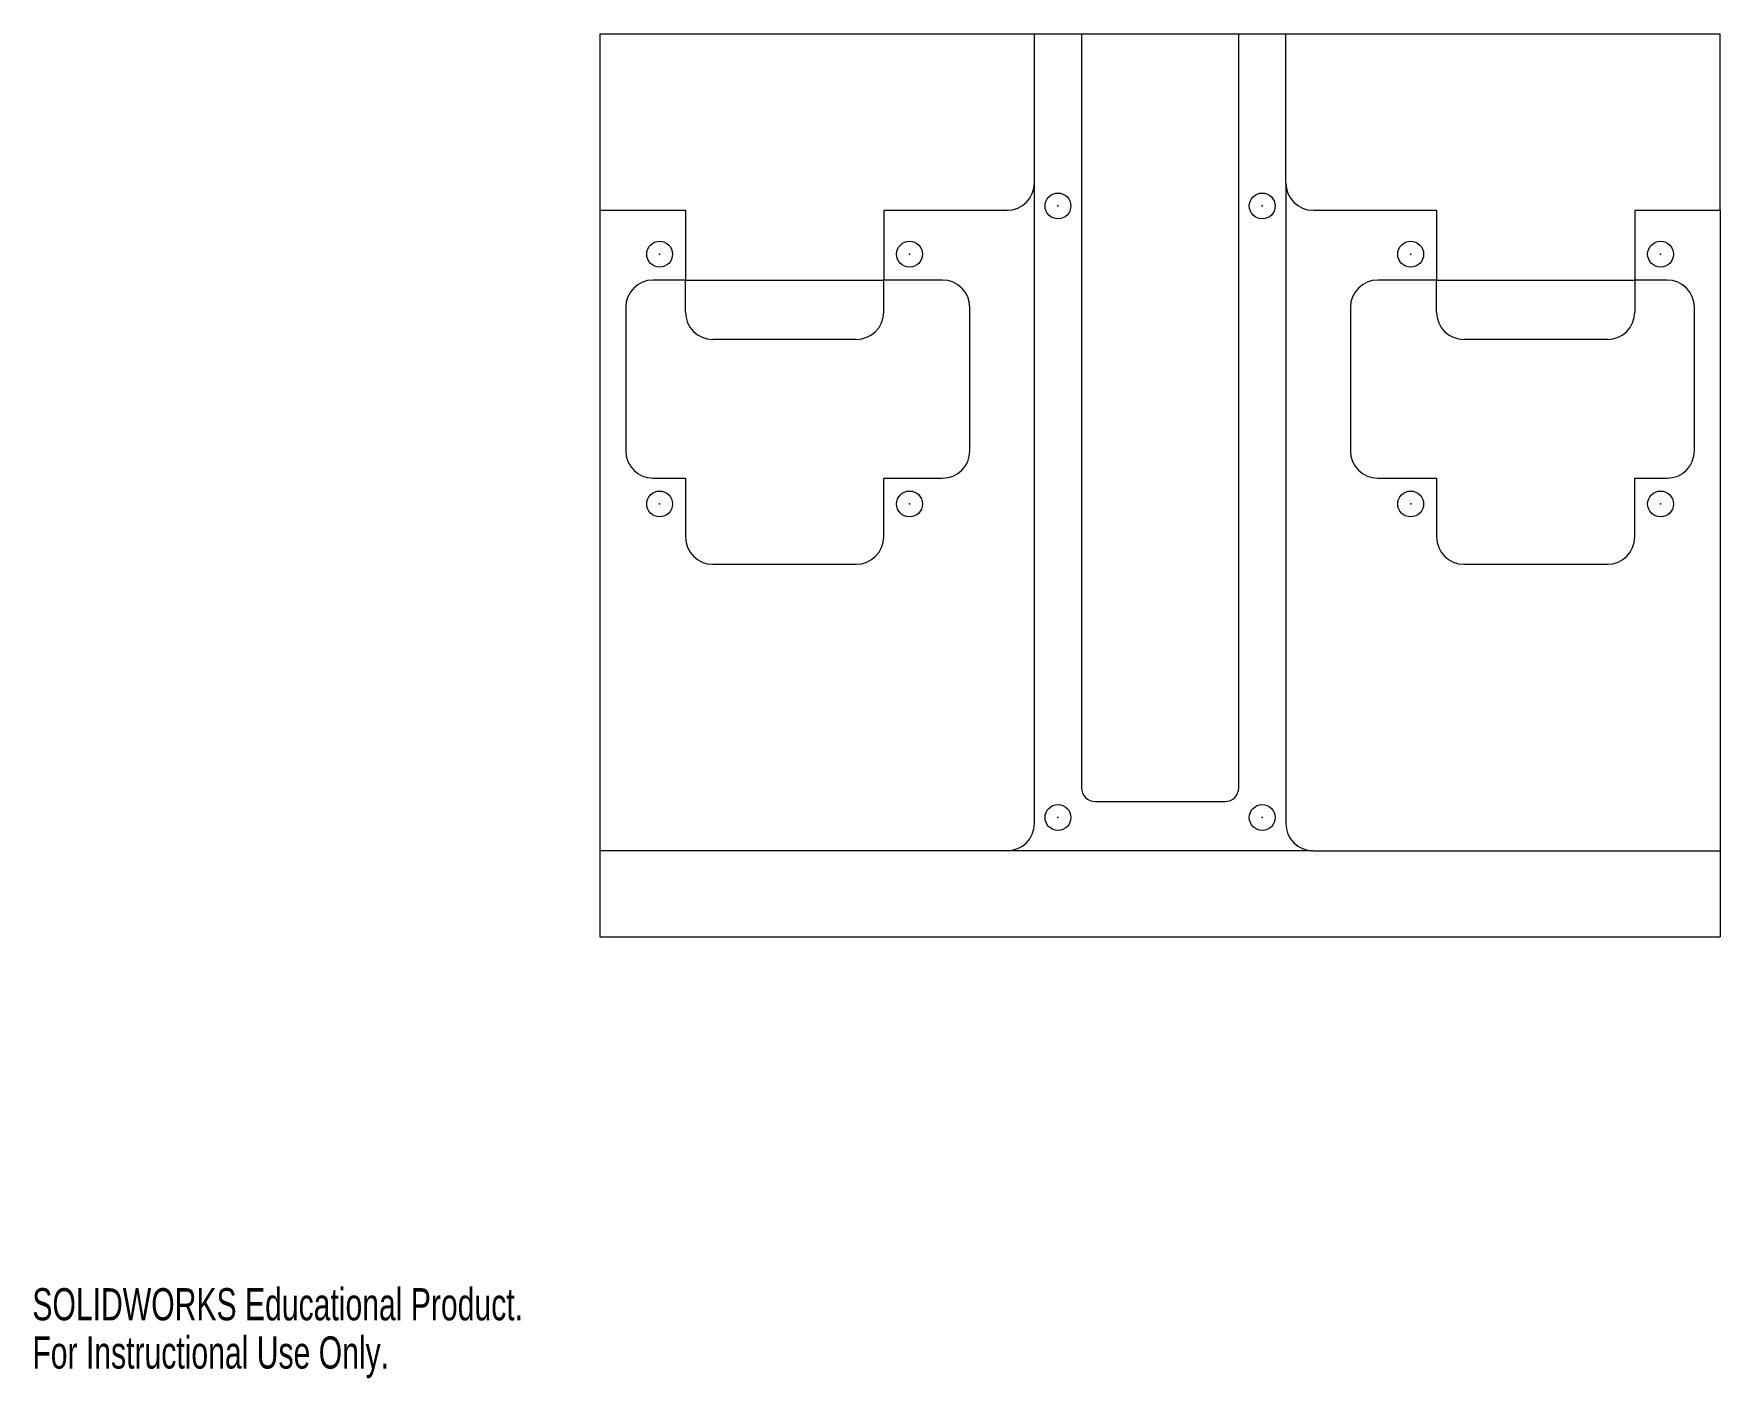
# Model space of a CAD drawing. Header units: inches. Extents: x 0.01 to 7.71, y 0 to 6.14.
import ezdxf

# ---------------------------------------------------------------- set-up
doc = ezdxf.new("R2010")
doc.units = ezdxf.units.IN
doc.header["$MEASUREMENT"] = 0
doc.header["$PDSIZE"] = -1
doc.styles.add('SLDTEXTSTYLE0', font='TXT', dxfattribs={"width": 0.7})

msp = doc.modelspace()

# ---------------------------------------------------------------- linework, layer by layer
at = {"color": 7, "linetype": 'Continuous', "lineweight": 0}
for p, q in [((2.5928, 6.144), (2.5928, 5.3369)), ((2.5928, 6.144), (4.5777, 6.144)), ((4.5777, 6.144), (4.7926, 6.144)), ((4.5777, 5.4619), (4.5777, 6.144)), ((4.7926, 6.144), (5.5111, 6.144)), ((5.5111, 6.144), (5.7261, 6.144)), ((5.7261, 6.144), (7.7109, 6.144)), ((5.7261, 5.4619), (5.7261, 6.144)), ((7.7109, 5.3369), (7.7109, 6.144)), ((4.5777, 2.5344), (4.5777, 5.4619)), ((5.7261, 5.4619), (5.7261, 2.5344)), ((2.5928, 5.3369), (2.5928, 2.4094)), ((2.9836, 5.3369), (2.9836, 5.018)), ((3.8891, 5.3369), (3.8891, 5.018)), ((6.4147, 5.3369), (6.4147, 5.018)), ((7.3202, 5.3369), (7.3202, 5.018)), ((7.7109, 5.3369), (7.7109, 2.4094)), ((2.9836, 5.018), (3.8891, 5.018)), ((2.9836, 4.8714), (2.9836, 5.018)), ((3.8891, 4.8714), (3.8891, 5.018)), ((6.4147, 5.018), (7.3202, 5.018)), ((6.4147, 4.8714), (6.4147, 5.018)), ((7.3202, 5.018), (7.3202, 4.8714)), ((2.5928, 2.4094), (2.5928, 2.0157)), ((4.4527, 2.4094), (2.5928, 2.4094)), ((5.8511, 2.4094), (4.4527, 2.4094)), ((5.8511, 2.4094), (7.7109, 2.4094)), ((7.7109, 2.4094), (7.7109, 2.0157))]:
    msp.add_line(p, q, dxfattribs=at)
at = {"color": 7, "linetype": 'Continuous', "lineweight": 15}
for p, q in [((4.7926, 6.144), (4.7926, 2.6967)), ((5.5111, 2.6967), (5.5111, 6.144)), ((2.5928, 5.3369), (2.9836, 5.3369)), ((3.8891, 5.3369), (4.4527, 5.3369)), ((5.8511, 5.3369), (6.4147, 5.3369)), ((7.3202, 5.3369), (7.7109, 5.3369)), ((2.9836, 5.018), (2.8359, 5.018)), ((4.1578, 5.018), (3.8891, 5.018)), ((6.4147, 5.018), (6.146, 5.018)), ((7.4678, 5.018), (7.3202, 5.018)), ((2.7109, 4.893), (2.7109, 4.2375)), ((4.2828, 4.2375), (4.2828, 4.893)), ((6.021, 4.893), (6.021, 4.2375)), ((7.5928, 4.2375), (7.5928, 4.893)), ((3.7641, 4.7464), (3.1086, 4.7464)), ((7.1952, 4.7464), (6.5397, 4.7464)), ((2.8359, 4.1125), (2.9836, 4.1125)), ((2.9836, 4.1125), (2.9836, 3.8438)), ((3.8891, 4.1125), (4.1578, 4.1125)), ((3.8891, 3.8438), (3.8891, 4.1125)), ((6.146, 4.1125), (6.4147, 4.1125)), ((6.4147, 4.1125), (6.4147, 3.8438)), ((7.3202, 3.8438), (7.3202, 4.1125)), ((7.3202, 4.1125), (7.4678, 4.1125)), ((3.1086, 3.7188), (3.7641, 3.7188)), ((6.5397, 3.7188), (7.1952, 3.7188)), ((4.8551, 2.6342), (5.4486, 2.6342)), ((2.5928, 2.0157), (7.7109, 2.0157))]:
    msp.add_line(p, q, dxfattribs=at)
for centre in [(4.6852, 5.3566), (5.6186, 5.3566), (2.8655, 5.1361), (4.0072, 5.1361), (6.2966, 5.1361), (7.4383, 5.1361), (2.8655, 3.9944), (4.0072, 3.9944), (6.2966, 3.9944), (7.4383, 3.9944), (4.6852, 2.5613), (5.6186, 2.5613)]:
    msp.add_circle(centre, 0.0591, dxfattribs=at)
for centre, radius, start, end in [((4.4527, 5.4619), 0.125, 270, 0), ((5.8511, 5.4619), 0.125, 180, 270), ((2.8359, 4.893), 0.125, 90, 180), ((4.1578, 4.893), 0.125, 0, 90), ((6.146, 4.893), 0.125, 90, 180), ((7.4678, 4.893), 0.125, 0, 90), ((3.1086, 4.8714), 0.125, 180, 270), ((3.7641, 4.8714), 0.125, 270, 0), ((6.5397, 4.8714), 0.125, 180, 270), ((7.1952, 4.8714), 0.125, 270, 0), ((2.8359, 4.2375), 0.125, 180, 270), ((4.1578, 4.2375), 0.125, 270, 0), ((6.146, 4.2375), 0.125, 180, 270), ((7.4678, 4.2375), 0.125, 270, 0), ((3.1086, 3.8438), 0.125, 180, 270), ((3.7641, 3.8438), 0.125, 270, 0), ((6.5397, 3.8438), 0.125, 180, 270), ((7.1952, 3.8438), 0.125, 270, 0), ((4.8551, 2.6967), 0.0625, 180, 270), ((5.4486, 2.6967), 0.0625, 270, 0), ((4.4527, 2.5344), 0.125, 270, 0), ((5.8511, 2.5344), 0.125, 180, 270)]:
    msp.add_arc(centre, radius, start, end, dxfattribs=at)
at = {"color": 7, "linetype": 'Continuous', "lineweight": 0}
for p in [(4.6852, 5.3566), (5.6186, 5.3566), (2.8655, 5.1361), (4.0072, 5.1361), (6.2966, 5.1361), (7.4383, 5.1361), (2.8655, 3.9944), (4.0072, 3.9944), (6.2966, 3.9944), (7.4383, 3.9944), (4.6852, 2.5613), (5.6186, 2.5613)]:
    msp.add_point(p, dxfattribs=at)

# ---------------------------------------------------------------- texts
at = {"color": 7, "linetype": 'Continuous', "char_height": 0.14705, "attachment_point": 1, "style": 'SLDTEXTSTYLE0'}
for s, insert in [('SOLIDWORKS Educational Product.', (0, 0.4101)), ('For Instructional Use Only.', (0, 0.1896))]:
    msp.add_mtext(s, dxfattribs=dict(at, insert=insert))

doc.saveas('drawing.dxf')
